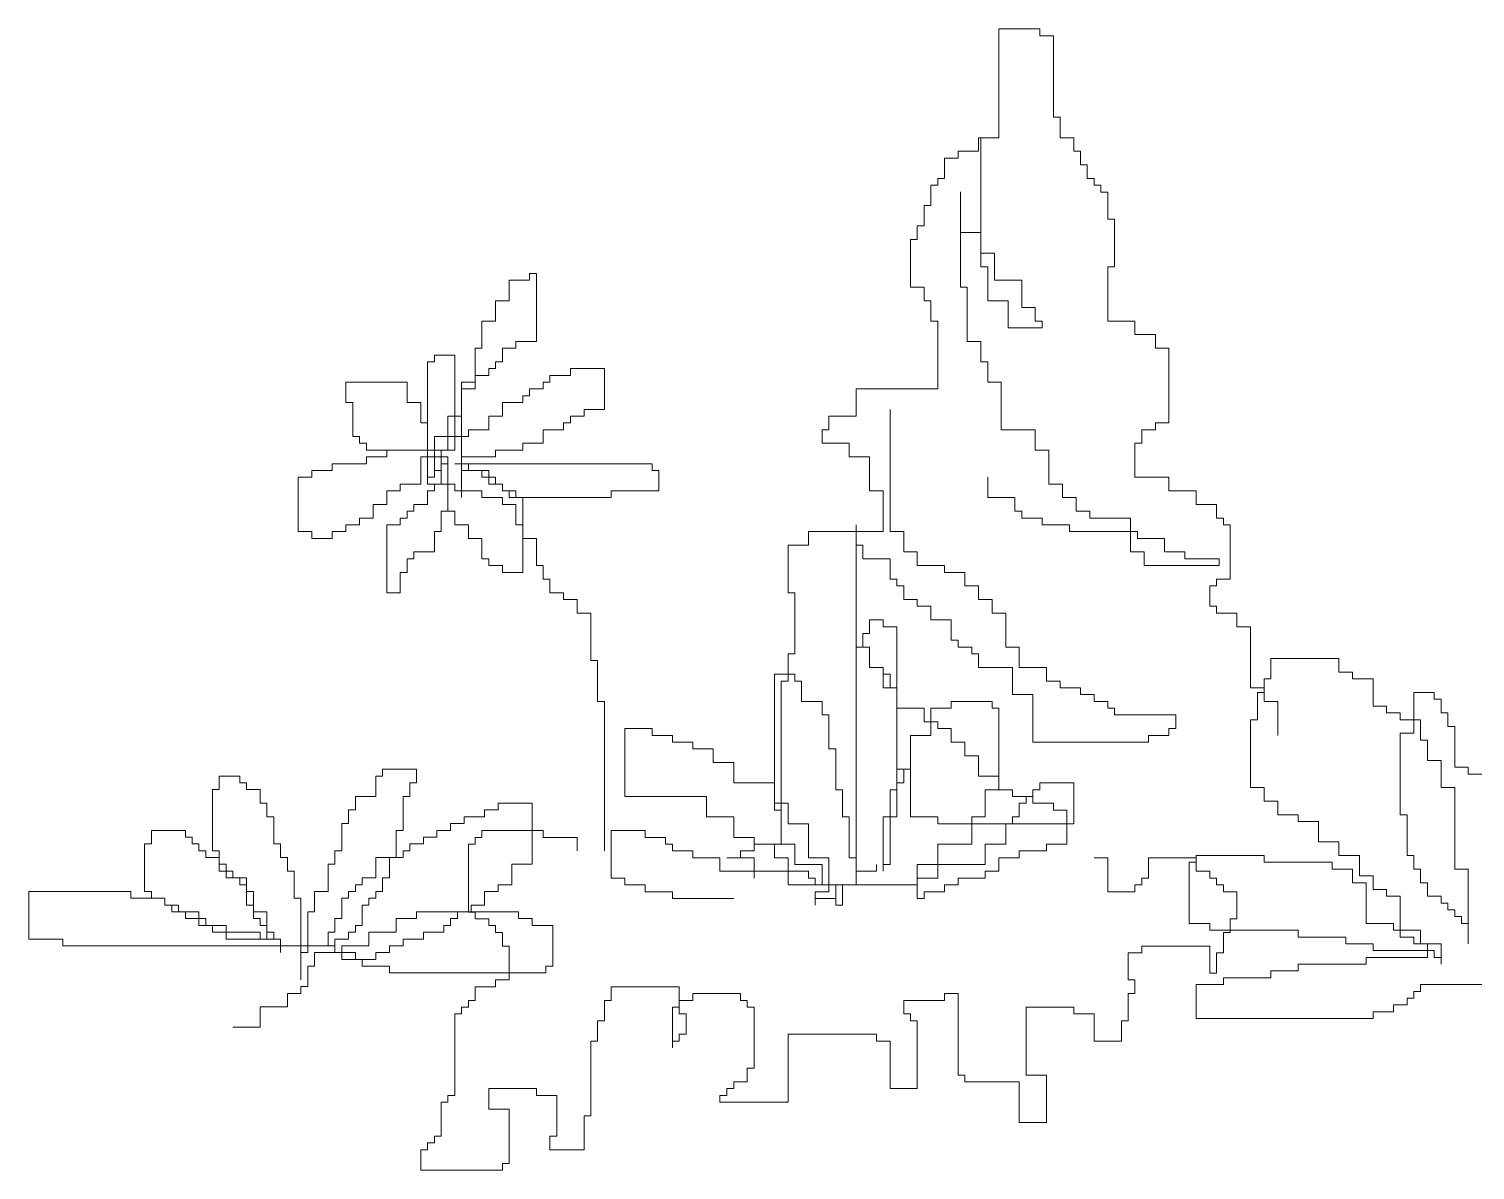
# Model space of a CAD drawing. Header units: millimetres. Extents: x -37049 to 129367, y 25385 to 90033.
# Drawn here: x 21181 to 22565, y 54166 to 55258 of the extents above; entities that cross this region are included whole.
import ezdxf

# ---------------------------------------------------------------- set-up
doc = ezdxf.new("R2010")
doc.units = ezdxf.units.MM
doc.header["$MEASUREMENT"] = 0
doc.layers.add('NCAY', color=3, linetype='Continuous', lineweight=13)

# ---------------------------------------------------------------- blocks, each defined once
blk = doc.blocks.new('A$C696C2BCD')
at = {"layer": 'NCAY'}
for p, q in [((967.2, 1222.1), (928.2, 1222.1)), ((928.2, 1222.1), (928.2, 1118.1)), ((967.2, 1215.6), (967.2, 1222.1)), ((980.3, 1215.6), (967.2, 1215.6)), ((980.3, 1163.6), (980.3, 1215.6)), ((980.3, 1170.1), (980.3, 1137.6)), ((980.3, 1137.6), (986.8, 1137.6)), ((986.8, 1137.6), (986.8, 1118.1)), ((928.2, 1118.1), (908.7, 1118.1)), ((908.7, 1118.1), (908.7, 1105.1)), ((911, 994.6), (911, 1118.2)), ((986.8, 1118.1), (999.8, 1118.1)), ((999.8, 1118.1), (999.8, 1105.1)), ((889.1, 1098.6), (876.1, 1098.6)), ((876.1, 1098.6), (876.1, 1079.1)), ((908.7, 1105.1), (889.1, 1105.1)), ((889.1, 1105.1), (889.1, 1098.6)), ((999.8, 1105.1), (1006.3, 1105.1)), ((1006.3, 1105.1), (1006.3, 1092.1)), ((1006.3, 1092.1), (1012.8, 1092.1)), ((1012.8, 1092.1), (1012.8, 1079.1)), ((869.6, 1072.6), (863.1, 1072.6)), ((863.1, 1072.6), (863.1, 1053.1)), ((876.1, 1079.1), (869.6, 1079.1)), ((869.6, 1079.1), (869.6, 1072.6)), ((891.4, 975.1), (891.4, 1066.2)), ((891.4, 1066.2), (891.4, 1027.2)), ((1012.8, 1079.1), (1019.3, 1079.1)), ((1019.3, 1079.1), (1019.3, 1072.6)), ((1019.3, 1072.6), (1025.8, 1072.6)), ((1025.8, 1072.6), (1025.8, 1066.1)), ((1025.8, 1066.1), (1032.3, 1066.1)), ((1032.3, 1066.1), (1032.3, 1040.1)), ((856.6, 1053.1), (856.6, 1033.6)), ((863.1, 1053.1), (856.6, 1053.1)), ((1032.3, 1040.1), (1038.8, 1040.1)), ((1038.8, 1040.1), (1038.8, 994.6)), ((856.6, 1033.6), (850.1, 1033.6)), ((850.1, 1033.6), (850.1, 1020.6)), ((891.4, 1027.2), (911, 1027.2)), ((911, 1027.2), (911, 1007.6)), ((850.1, 1020.6), (843.6, 1020.6)), ((843.6, 1020.6), (843.6, 975.1)), ((911, 1007.6), (924, 1007.6)), ((924, 1007.6), (924, 981.6)), ((479.1, 981.6), (479.1, 988.1)), ((479.1, 988.1), (485.6, 988.1)), ((485.6, 988.1), (485.6, 923.1)), ((917.5, 994.6), (911, 994.6)), ((917.5, 962.1), (917.5, 994.6)), ((1038.8, 994.6), (1032.3, 994.6)), ((1032.3, 994.6), (1032.3, 942.6)), ((459.6, 962.1), (459.6, 981.6)), ((459.6, 981.6), (479.1, 981.6)), ((843.6, 975.1), (856.6, 975.1)), ((856.6, 975.1), (856.6, 962.1)), ((897.9, 975.1), (891.4, 975.1)), ((897.9, 923.1), (897.9, 975.1)), ((924, 981.6), (950, 981.6)), ((950, 981.6), (950, 955.6)), ((446.6, 942.6), (446.6, 962.1)), ((446.6, 962.1), (459.6, 962.1)), ((856.6, 962.1), (863.1, 962.1)), ((863.1, 962.1), (863.1, 942.6)), ((937, 962.1), (917.5, 962.1)), ((937, 936.1), (937, 962.1)), ((950, 955.6), (963, 955.6)), ((963, 955.6), (963, 942.6)), ((433.5, 916.6), (433.5, 942.6)), ((433.5, 942.6), (446.6, 942.6)), ((863.1, 942.6), (869.6, 942.6)), ((869.6, 942.6), (869.6, 877.6)), ((963, 942.6), (969.5, 942.6)), ((969.5, 942.6), (969.5, 936.1)), ((1032.3, 942.6), (1058.4, 942.6)), ((1058.4, 942.6), (1058.4, 929.6)), ((969.5, 936.1), (937, 936.1)), ((1058.4, 929.6), (1077.9, 929.6)), ((1077.9, 929.6), (1077.9, 916.6)), ((427, 884.1), (427, 916.6)), ((427, 916.6), (433.5, 916.6)), ((466.1, 916.6), (453.1, 916.6)), ((453.1, 916.6), (453.1, 903.6)), ((485.6, 923.1), (466.1, 923.1)), ((466.1, 923.1), (466.1, 916.6)), ((911, 923.1), (897.9, 923.1)), ((911, 903.6), (911, 923.1)), ((1077.9, 916.6), (1090.9, 916.6)), ((1090.9, 916.6), (1090.9, 845.1)), ((381.5, 903.6), (388, 903.6)), ((381.5, 806.1), (381.5, 903.6)), ((388, 903.6), (388, 910.1)), ((388, 910.1), (407.5, 910.1)), ((407.5, 910.1), (407.5, 819.1)), ((453.1, 903.6), (446.6, 903.6)), ((446.6, 903.6), (446.6, 897.1)), ((917.5, 903.6), (911, 903.6)), ((917.5, 884.1), (917.5, 903.6)), ((440, 890.6), (427, 890.6)), ((427, 890.6), (427, 877.6)), ((446.6, 897.1), (440, 897.1)), ((440, 897.1), (440, 890.6)), ((498.6, 884.1), (498.6, 890.6)), ((498.6, 890.6), (518.1, 890.6)), ((518.1, 890.6), (518.1, 897.1)), ((518.1, 897.1), (550.7, 897.1)), ((550.7, 897.1), (550.7, 858.1)), ((303.4, 864.6), (303.4, 884.1)), ((303.4, 884.1), (361.9, 884.1)), ((361.9, 884.1), (361.9, 864.6)), ((414, 884.1), (427, 884.1)), ((414, 773.6), (414, 884.1)), ((427, 877.6), (414, 877.6)), ((414, 877.6), (414, 851.6)), ((479.1, 871.1), (479.1, 877.6)), ((479.1, 877.6), (492.1, 877.6)), ((492.1, 877.6), (492.1, 884.1)), ((492.1, 884.1), (498.6, 884.1)), ((869.6, 877.6), (791.5, 877.6)), ((791.5, 877.6), (791.5, 851.6)), ((930.5, 884.1), (917.5, 884.1)), ((930.5, 838.6), (930.5, 884.1)), ((309.9, 864.6), (303.4, 864.6)), ((309.9, 832.1), (309.9, 864.6)), ((361.9, 864.6), (375, 864.6)), ((375, 864.6), (375, 845.1)), ((453.1, 851.6), (453.1, 864.6)), ((453.1, 864.6), (472.6, 864.6)), ((472.6, 864.6), (472.6, 871.1)), ((472.6, 871.1), (479.1, 871.1)), ((550.7, 858.1), (531.2, 858.1)), ((531.2, 858.1), (531.2, 851.6)), ((824.1, 858.1), (824.1, 741.1)), ((375, 845.1), (381.5, 845.1)), ((381.5, 845.1), (381.5, 806.1)), ((414, 851.6), (401, 851.6)), ((401, 851.6), (401, 832.1)), ((440, 838.6), (440, 851.6)), ((440, 851.6), (453.1, 851.6)), ((518.1, 845.1), (511.6, 845.1)), ((511.6, 845.1), (511.6, 838.6)), ((531.2, 851.6), (518.1, 851.6)), ((518.1, 851.6), (518.1, 845.1)), ((791.5, 851.6), (765.5, 851.6)), ((765.5, 851.6), (765.5, 838.6)), ((1090.9, 845.1), (1077.9, 845.1)), ((1077.9, 845.1), (1077.9, 838.6)), ((316.4, 832.1), (309.9, 832.1)), ((316.4, 825.6), (316.4, 832.1)), ((401, 832.1), (388, 832.1)), ((388, 832.1), (388, 812.6)), ((401, 832.1), (420.5, 832.1)), ((401, 819.1), (401, 832.1)), ((420.5, 832.1), (420.5, 838.6)), ((420.5, 838.6), (440, 838.6)), ((511.6, 838.6), (492.1, 838.6)), ((492.1, 838.6), (492.1, 825.6)), ((765.5, 838.6), (759, 838.6)), ((759, 838.6), (759, 825.6)), ((963, 838.6), (930.5, 838.6)), ((963, 819.1), (963, 838.6)), ((1077.9, 838.6), (1064.9, 838.6)), ((1064.9, 838.6), (1064.9, 825.6)), ((322.9, 825.6), (316.4, 825.6)), ((322.9, 819.1), (322.9, 825.6)), ((394.5, 819.1), (322.9, 819.1)), ((342.4, 812.6), (342.4, 819.1)), ((342.4, 819.1), (394.5, 819.1)), ((394.5, 799.6), (394.5, 819.1)), ((394.5, 819.1), (401, 819.1)), ((407.5, 819.1), (394.5, 819.1)), ((394.5, 819.1), (394.5, 812.6)), ((472.6, 819.1), (446.6, 819.1)), ((446.6, 819.1), (446.6, 812.6)), ((492.1, 825.6), (472.6, 825.6)), ((472.6, 825.6), (472.6, 819.1)), ((759, 825.6), (785, 825.6)), ((785, 825.6), (785, 812.6)), ((976, 819.1), (963, 819.1)), ((976, 786.6), (976, 819.1)), ((1064.9, 825.6), (1058.4, 825.6)), ((1058.4, 825.6), (1058.4, 793.1)), ((290.3, 799.6), (290.3, 806.1)), ((290.3, 806.1), (322.9, 806.1)), ((322.9, 806.1), (322.9, 812.6)), ((322.9, 812.6), (342.4, 812.6)), ((401, 812.6), (375, 812.6)), ((375, 812.6), (375, 786.6)), ((388, 812.6), (381.5, 812.6)), ((381.5, 812.6), (381.5, 786.6)), ((394.5, 812.6), (388, 812.6)), ((388, 812.6), (388, 793.1)), ((394.5, 786.6), (394.5, 806.1)), ((394.5, 806.1), (401, 806.1)), ((401, 806.1), (401, 812.6)), ((401, 760.6), (401, 806.1)), ((401, 806.1), (401, 760.6)), ((414, 806.1), (407.5, 806.1)), ((407.5, 806.1), (596.3, 806.1)), ((414, 806.1), (407.5, 806.1)), ((407.5, 806.1), (420.5, 806.1)), ((446.6, 812.6), (414, 812.6)), ((414, 812.6), (414, 806.1)), ((414, 799.6), (414, 806.1)), ((420.5, 806.1), (420.5, 799.6)), ((596.3, 806.1), (596.3, 799.6)), ((785, 812.6), (804.5, 812.6)), ((804.5, 812.6), (804.5, 780.1)), ((257.8, 741.1), (257.8, 793.1)), ((257.8, 793.1), (270.8, 793.1)), ((270.8, 799.6), (290.3, 799.6)), ((270.8, 793.1), (270.8, 799.6)), ((381.5, 786.6), (381.5, 793.1)), ((381.5, 793.1), (388, 793.1)), ((388, 793.1), (381.5, 793.1)), ((381.5, 793.1), (381.5, 786.6)), ((388, 793.1), (388, 799.6)), ((388, 799.6), (394.5, 799.6)), ((433.5, 799.6), (414, 799.6)), ((420.5, 799.6), (440, 799.6)), ((433.5, 793.1), (433.5, 799.6)), ((446.6, 793.1), (433.5, 793.1)), ((440, 799.6), (440, 786.6)), ((446.6, 786.6), (446.6, 793.1)), ((596.3, 799.6), (602.8, 799.6)), ((602.8, 799.6), (602.8, 780.1)), ((917.5, 793.1), (917.5, 773.6)), ((1058.4, 793.1), (1090.9, 793.1)), ((1090.9, 793.1), (1090.9, 780.1)), ((355.4, 780.1), (342.4, 780.1)), ((342.4, 780.1), (342.4, 767.1)), ((375, 786.6), (355.4, 786.6)), ((355.4, 786.6), (355.4, 780.1)), ((381.5, 786.6), (407.5, 786.6)), ((381.5, 767.1), (381.5, 780.1)), ((381.5, 780.1), (388, 780.1)), ((388, 780.1), (388, 786.6)), ((388, 786.6), (394.5, 786.6)), ((407.5, 786.6), (407.5, 780.1)), ((407.5, 780.1), (433.5, 780.1)), ((433.5, 780.1), (433.5, 773.6)), ((440, 786.6), (453.1, 786.6)), ((453.1, 786.6), (446.6, 786.6)), ((453.1, 780.1), (453.1, 786.6)), ((453.1, 786.6), (453.1, 780.1)), ((459.6, 780.1), (453.1, 780.1)), ((453.1, 780.1), (466.1, 780.1)), ((459.6, 773.6), (459.6, 780.1)), ((466.1, 780.1), (466.1, 773.6)), ((602.8, 780.1), (557.2, 780.1)), ((557.2, 780.1), (557.2, 773.6)), ((804.5, 780.1), (817.5, 780.1)), ((817.5, 780.1), (817.5, 741.1)), ((989.1, 786.6), (976, 786.6)), ((989.1, 773.6), (989.1, 786.6)), ((1090.9, 780.1), (1116.9, 780.1)), ((1116.9, 780.1), (1116.9, 767.1)), ((342.4, 767.1), (329.4, 767.1)), ((329.4, 767.1), (329.4, 754.1)), ((368.5, 760.6), (368.5, 767.1)), ((368.5, 767.1), (381.5, 767.1)), ((433.5, 773.6), (453.1, 773.6)), ((453.1, 773.6), (453.1, 767.1)), ((453.1, 767.1), (466.1, 767.1)), ((557.2, 773.6), (459.6, 773.6)), ((466.1, 773.6), (472.6, 773.6)), ((466.1, 767.1), (466.1, 747.6)), ((472.6, 773.6), (472.6, 702.1)), ((917.5, 773.6), (943.5, 773.6)), ((943.5, 773.6), (943.5, 760.6)), ((1002.1, 773.6), (989.1, 773.6)), ((1002.1, 760.6), (1002.1, 773.6)), ((1116.9, 767.1), (1136.5, 767.1)), ((1136.5, 767.1), (1136.5, 754.1)), ((303.4, 747.6), (303.4, 741.1)), ((316.4, 747.6), (303.4, 747.6)), ((329.4, 754.1), (316.4, 754.1)), ((316.4, 754.1), (316.4, 747.6)), ((342.4, 682.6), (342.4, 747.6)), ((342.4, 747.6), (355.4, 747.6)), ((355.4, 747.6), (355.4, 754.1)), ((355.4, 754.1), (361.9, 754.1)), ((361.9, 754.1), (361.9, 760.6)), ((361.9, 760.6), (368.5, 760.6)), ((401, 760.6), (394.5, 760.6)), ((394.5, 760.6), (394.5, 741.1)), ((407.5, 760.6), (401, 760.6)), ((407.5, 747.6), (407.5, 760.6)), ((420.5, 747.6), (407.5, 747.6)), ((420.5, 734.6), (420.5, 747.6)), ((466.1, 747.6), (472.6, 747.6)), ((472.6, 747.6), (472.6, 734.6)), ((791.5, 728.1), (791.5, 747.6)), ((791.5, 747.6), (791.5, 630.6)), ((943.5, 760.6), (950, 760.6)), ((950, 760.6), (950, 754.1)), ((950, 754.1), (969.5, 754.1)), ((969.5, 754.1), (969.5, 747.6)), ((969.5, 747.6), (995.6, 747.6)), ((995.6, 747.6), (995.6, 741.1)), ((1015.1, 760.6), (1002.1, 760.6)), ((1015.1, 754.1), (1015.1, 760.6)), ((1054.1, 754.1), (1015.1, 754.1)), ((1054.1, 721.6), (1054.1, 754.1)), ((1136.5, 754.1), (1143, 754.1)), ((1143, 754.1), (1143, 747.6)), ((1143, 747.6), (1149.5, 747.6)), ((1149.5, 747.6), (1149.5, 695.6)), ((270.8, 741.1), (257.8, 741.1)), ((270.8, 734.6), (270.8, 741.1)), ((290.3, 734.6), (270.8, 734.6)), ((303.4, 741.1), (290.3, 741.1)), ((290.3, 741.1), (290.3, 734.6)), ((394.5, 741.1), (388, 741.1)), ((388, 741.1), (388, 721.6)), ((433.5, 734.6), (420.5, 734.6)), ((433.5, 715.1), (433.5, 734.6)), ((472.6, 734.6), (485.6, 734.6)), ((485.6, 734.6), (485.6, 708.6)), ((817.5, 741.1), (746, 741.1)), ((746, 741.1), (746, 728.1)), ((824.1, 741.1), (837.1, 741.1)), ((837.1, 741.1), (837.1, 721.6)), ((995.6, 741.1), (1060.7, 741.1)), ((1060.7, 741.1), (1060.7, 734.6)), ((1060.7, 734.6), (1086.7, 734.6)), ((1086.7, 734.6), (1086.7, 721.6)), ((388, 721.6), (368.5, 721.6)), ((368.5, 721.6), (368.5, 715.1)), ((746, 728.1), (726.4, 728.1)), ((726.4, 728.1), (726.4, 682.6)), ((798, 728.1), (791.5, 728.1)), ((798, 715.1), (798, 728.1)), ((837.1, 721.6), (850.1, 721.6)), ((850.1, 721.6), (850.1, 708.6)), ((1067.2, 721.6), (1054.1, 721.6)), ((1067.2, 708.6), (1067.2, 721.6)), ((1086.7, 721.6), (1106.2, 721.6)), ((1106.2, 721.6), (1106.2, 715.1)), ((368.5, 715.1), (361.9, 715.1)), ((361.9, 715.1), (361.9, 702.1)), ((440, 715.1), (433.5, 715.1)), ((440, 708.6), (440, 715.1)), ((453.1, 708.6), (440, 708.6)), ((453.1, 702.1), (453.1, 708.6)), ((485.6, 708.6), (492.1, 708.6)), ((492.1, 708.6), (492.1, 695.6)), ((824.1, 715.1), (798, 715.1)), ((824.1, 695.6), (824.1, 715.1)), ((850.1, 708.6), (876.1, 708.6)), ((876.1, 708.6), (876.1, 702.1)), ((1138.8, 708.6), (1067.2, 708.6)), ((1106.2, 715.1), (1138.8, 715.1)), ((1138.8, 715.1), (1138.8, 708.6)), ((361.9, 702.1), (355.4, 702.1)), ((355.4, 702.1), (355.4, 682.6)), ((472.6, 702.1), (453.1, 702.1)), ((492.1, 695.6), (498.6, 695.6)), ((498.6, 695.6), (498.6, 682.6)), ((830.6, 695.6), (824.1, 695.6)), ((830.6, 689.1), (830.6, 695.6)), ((876.1, 702.1), (895.7, 702.1)), ((895.7, 702.1), (895.7, 689.1)), ((1149.5, 695.6), (1136.5, 695.6)), ((1136.5, 695.6), (1136.5, 689.1)), ((355.4, 682.6), (342.4, 682.6)), ((498.6, 682.6), (511.6, 682.6)), ((511.6, 682.6), (511.6, 676.1)), ((726.4, 682.6), (732.9, 682.6)), ((732.9, 682.6), (732.9, 624.1)), ((837.1, 689.1), (830.6, 689.1)), ((837.1, 676.1), (837.1, 689.1)), ((895.7, 689.1), (908.7, 689.1)), ((908.7, 689.1), (908.7, 676.1)), ((1136.5, 689.1), (1130, 689.1)), ((1130, 689.1), (1130, 669.6)), ((511.6, 676.1), (524.7, 676.1)), ((524.7, 676.1), (524.7, 663.1)), ((850.1, 676.1), (837.1, 676.1)), ((850.1, 669.6), (850.1, 676.1)), ((863.1, 669.6), (850.1, 669.6)), ((863.1, 656.6), (863.1, 669.6)), ((908.7, 676.1), (921.7, 676.1)), ((921.7, 676.1), (921.7, 663.1)), ((1130, 669.6), (1136.5, 669.6)), ((1136.5, 669.6), (1136.5, 663.1)), ((524.7, 663.1), (537.7, 663.1)), ((537.7, 663.1), (537.7, 617.6)), ((817.5, 656.6), (804.5, 656.6)), ((804.5, 656.6), (804.5, 643.6)), ((817.5, 650.1), (817.5, 656.6)), ((882.6, 656.6), (863.1, 656.6)), ((882.6, 637.1), (882.6, 656.6)), ((921.7, 663.1), (934.7, 663.1)), ((934.7, 663.1), (934.7, 630.6)), ((1136.5, 663.1), (1156, 663.1)), ((1156, 663.1), (1156, 650.1)), ((804.5, 643.6), (798, 643.6)), ((798, 643.6), (798, 630.6)), ((830.6, 650.1), (817.5, 650.1)), ((830.6, 494.1), (830.6, 650.1)), ((889.1, 637.1), (882.6, 637.1)), ((889.1, 630.6), (889.1, 637.1)), ((1156, 650.1), (1169, 650.1)), ((1169, 650.1), (1169, 591.6)), ((732.9, 624.1), (726.4, 624.1)), ((726.4, 624.1), (726.4, 598.1)), ((791.5, 630.6), (791.5, 409.5)), ((791.5, 630.6), (804.5, 630.6)), ((798, 630.6), (791.5, 630.6)), ((804.5, 630.6), (804.5, 611.1)), ((902.2, 630.6), (889.1, 630.6)), ((902.2, 624.1), (902.2, 630.6)), ((908.7, 624.1), (902.2, 624.1)), ((908.7, 611.1), (908.7, 624.1)), ((934.7, 630.6), (947.7, 630.6)), ((947.7, 630.6), (947.7, 611.1)), ((537.7, 617.6), (544.2, 617.6)), ((544.2, 617.6), (544.2, 578.6)), ((804.5, 611.1), (817.5, 611.1)), ((817.5, 611.1), (804.5, 611.1)), ((817.5, 611.1), (817.5, 591.6)), ((817.5, 604.6), (817.5, 611.1)), ((941.2, 611.1), (908.7, 611.1)), ((941.2, 585.1), (941.2, 611.1)), ((947.7, 611.1), (973.8, 611.1)), ((973.8, 611.1), (973.8, 598.1)), ((1253.6, 619.6), (1188.5, 619.6)), ((1188.5, 619.6), (1188.5, 600.1)), ((1253.6, 606.6), (1253.6, 619.6)), ((713.4, 604.6), (713.4, 481.1)), ((732.9, 604.6), (713.4, 604.6)), ((719.9, 598.1), (719.9, 442)), ((726.4, 598.1), (719.9, 598.1)), ((732.9, 598.1), (732.9, 604.6)), ((739.4, 598.1), (732.9, 598.1)), ((739.4, 578.6), (739.4, 598.1)), ((824.1, 604.6), (817.5, 604.6)), ((824.1, 591.6), (824.1, 604.6)), ((973.8, 598.1), (986.8, 598.1)), ((986.8, 598.1), (986.8, 591.6)), ((1182, 600.1), (1182, 587.1)), ((1188.5, 600.1), (1182, 600.1)), ((1266.6, 606.6), (1253.6, 606.6)), ((1266.6, 600.1), (1266.6, 606.6)), ((1286.2, 600.1), (1266.6, 600.1)), ((1286.2, 574.1), (1286.2, 600.1)), ((817.5, 591.6), (830.6, 591.6)), ((830.6, 591.6), (824.1, 591.6)), ((830.6, 591.6), (830.6, 572.1)), ((830.6, 513.6), (830.6, 591.6)), ((960.7, 585.1), (941.2, 585.1)), ((960.7, 539.6), (960.7, 585.1)), ((986.8, 591.6), (1006.3, 591.6)), ((1006.3, 591.6), (1006.3, 585.1)), ((1006.3, 585.1), (1019.3, 585.1)), ((1019.3, 585.1), (1019.3, 578.6)), ((1169, 591.6), (1182, 591.6)), ((1175.5, 587.1), (1175.5, 561.1)), ((1182, 587.1), (1175.5, 587.1)), ((1182, 591.6), (1182, 578.6)), ((1325.2, 587.1), (1325.2, 548.1)), ((1344.8, 587.1), (1325.2, 587.1)), ((1344.8, 580.6), (1344.8, 587.1)), ((544.2, 578.6), (550.7, 578.6)), ((550.7, 578.6), (550.7, 435.5)), ((759, 578.6), (739.4, 578.6)), ((759, 565.6), (759, 578.6)), ((830.6, 572.1), (856.6, 572.1)), ((856.6, 572.1), (856.6, 559.1)), ((882.6, 572.1), (863.1, 572.1)), ((863.1, 572.1), (863.1, 546.1)), ((882.6, 578.6), (882.6, 572.1)), ((921.7, 578.6), (882.6, 578.6)), ((921.7, 572.1), (921.7, 578.6)), ((928.2, 572.1), (921.7, 572.1)), ((928.2, 494.1), (928.2, 572.1)), ((1019.3, 578.6), (1032.3, 578.6)), ((1032.3, 578.6), (1032.3, 572.1)), ((1032.3, 572.1), (1038.8, 572.1)), ((1038.8, 572.1), (1038.8, 565.6)), ((1182, 578.6), (1195.1, 578.6)), ((1195.1, 578.6), (1195.1, 546.1)), ((1299.2, 574.1), (1286.2, 574.1)), ((1299.2, 567.6), (1299.2, 574.1)), ((1312.2, 567.6), (1299.2, 567.6)), ((1312.2, 561.1), (1312.2, 567.6)), ((1351.3, 580.6), (1344.8, 580.6)), ((1351.3, 567.6), (1351.3, 580.6)), ((1357.8, 567.6), (1351.3, 567.6)), ((1357.8, 554.6), (1357.8, 567.6)), ((765.5, 565.6), (759, 565.6)), ((765.5, 533.1), (765.5, 565.6)), ((856.6, 559.1), (869.6, 559.1)), ((869.6, 559.1), (869.6, 552.6)), ((1038.8, 565.6), (1097.4, 565.6)), ((1097.4, 565.6), (1097.4, 552.6)), ((1175.5, 561.1), (1169, 561.1)), ((1169, 561.1), (1169, 496.1)), ((1331.7, 561.1), (1312.2, 561.1)), ((1331.7, 541.6), (1331.7, 561.1)), ((1364.3, 554.6), (1357.8, 554.6)), ((1364.3, 515.6), (1364.3, 554.6)), ((596.3, 552.6), (570.2, 552.6)), ((570.2, 552.6), (570.2, 487.6)), ((596.3, 546.1), (596.3, 552.6)), ((615.8, 546.1), (596.3, 546.1)), ((615.8, 539.6), (615.8, 546.1)), ((863.1, 546.1), (843.6, 546.1)), ((843.6, 546.1), (843.6, 513.6)), ((869.6, 552.6), (882.6, 552.6)), ((882.6, 552.6), (882.6, 539.6)), ((1090.9, 546.1), (1071.4, 546.1)), ((1071.4, 546.1), (1071.4, 539.6)), ((1097.4, 552.6), (1090.9, 552.6)), ((1090.9, 552.6), (1090.9, 546.1)), ((1325.2, 548.1), (1312.2, 548.1)), ((1312.2, 548.1), (1312.2, 470.1)), ((1338.2, 541.6), (1331.7, 541.6)), ((1338.2, 522.1), (1338.2, 541.6)), ((635.3, 539.6), (615.8, 539.6)), ((635.3, 533.1), (635.3, 539.6)), ((654.8, 533.1), (635.3, 533.1)), ((654.8, 520.1), (654.8, 533.1)), ((772, 533.1), (765.5, 533.1)), ((772, 494.1), (772, 533.1)), ((882.6, 539.6), (895.7, 539.6)), ((895.7, 539.6), (895.7, 526.6)), ((895.7, 526.6), (908.7, 526.6)), ((908.7, 526.6), (908.7, 507.1)), ((1071.4, 539.6), (960.7, 539.6)), ((371, 513.7), (338.5, 513.7)), ((338.5, 513.7), (338.5, 507.2)), ((371, 500.7), (371, 513.7)), ((674.4, 520.1), (654.8, 520.1)), ((674.4, 500.6), (674.4, 520.1)), ((843.6, 513.6), (830.6, 513.6)), ((843.6, 513.6), (837.1, 513.6)), ((837.1, 513.6), (837.1, 500.6)), ((843.6, 468), (843.6, 513.6)), ((1351.3, 522.1), (1338.2, 522.1)), ((1351.3, 496.1), (1351.3, 522.1)), ((1377.3, 515.6), (1364.3, 515.6)), ((1377.3, 509.1), (1377.3, 515.6)), ((201.8, 507.2), (182.2, 507.2)), ((182.2, 507.2), (182.2, 494.2)), ((201.8, 500.7), (201.8, 507.2)), ((208.3, 500.7), (201.8, 500.7)), ((208.3, 494.2), (208.3, 500.7)), ((338.5, 507.2), (331.9, 507.2)), ((331.9, 507.2), (331.9, 487.7)), ((364.5, 487.7), (364.5, 500.7)), ((364.5, 500.7), (371, 500.7)), ((713.4, 500.6), (674.4, 500.6)), ((713.4, 474.6), (713.4, 500.6)), ((837.1, 500.6), (830.6, 500.6)), ((830.6, 500.6), (830.6, 468)), ((908.7, 507.1), (928.2, 507.1)), ((928.2, 507.1), (928.2, 494.1)), ((967.2, 494.1), (967.2, 500.6)), ((967.2, 500.6), (999.8, 500.6)), ((999.8, 500.6), (999.8, 461.5)), ((1390.3, 509.1), (1377.3, 509.1)), ((182.2, 494.2), (175.7, 494.2)), ((175.7, 494.2), (175.7, 435.7)), ((221.3, 494.2), (208.3, 494.2)), ((221.3, 481.2), (221.3, 494.2)), ((331.9, 487.7), (312.4, 487.7)), ((312.4, 487.7), (312.4, 474.7)), ((358, 455.2), (358, 487.7)), ((358, 487.7), (364.5, 487.7)), ((570.2, 487.6), (648.3, 487.6)), ((648.3, 487.6), (648.3, 468)), ((778.5, 494.1), (772, 494.1)), ((778.5, 468), (778.5, 494.1)), ((824.1, 468), (824.1, 494.1)), ((824.1, 494.1), (830.6, 494.1)), ((915.2, 468), (915.2, 494.1)), ((915.2, 494.1), (928.2, 494.1)), ((928.2, 494.1), (941.2, 494.1)), ((941.2, 494.1), (941.2, 487.6)), ((941.2, 487.6), (960.7, 487.6)), ((954.2, 481.1), (954.2, 487.6)), ((954.2, 487.6), (960.7, 487.6)), ((960.7, 487.6), (960.7, 494.1)), ((960.7, 494.1), (967.2, 494.1)), ((960.7, 487.6), (960.7, 481.1)), ((1169, 496.1), (1182, 496.1)), ((1182, 496.1), (1182, 483.1)), ((1364.3, 496.1), (1351.3, 496.1)), ((1364.3, 418.1), (1364.3, 496.1)), ((227.8, 481.2), (221.3, 481.2)), ((227.8, 468.2), (227.8, 481.2)), ((305.9, 474.7), (305.9, 461.7)), ((312.4, 474.7), (305.9, 474.7)), ((436.1, 468.2), (436.1, 474.7)), ((436.1, 474.7), (449.1, 474.7)), ((449.1, 474.7), (449.1, 481.2)), ((449.1, 481.2), (481.6, 481.2)), ((481.6, 481.2), (481.6, 422.7)), ((713.4, 481.1), (726.4, 481.1)), ((719.9, 474.6), (713.4, 474.6)), ((719.9, 442), (719.9, 474.6)), ((726.4, 481.1), (726.4, 461.5)), ((947.7, 468), (947.7, 481.1)), ((947.7, 481.1), (954.2, 481.1)), ((960.7, 481.1), (980.3, 481.1)), ((980.3, 481.1), (980.3, 474.6)), ((980.3, 474.6), (993.3, 474.6)), ((993.3, 474.6), (993.3, 461.5)), ((1182, 483.1), (1195.1, 483.1)), ((1195.1, 483.1), (1195.1, 470.1)), ((234.3, 468.2), (227.8, 468.2)), ((234.3, 442.2), (234.3, 468.2)), ((305.9, 461.7), (299.4, 461.7)), ((299.4, 461.7), (299.4, 435.7)), ((403.5, 455.2), (403.5, 461.7)), ((403.5, 461.7), (416.6, 461.7)), ((416.6, 461.7), (416.6, 468.2)), ((416.6, 468.2), (436.1, 468.2)), ((648.3, 468), (674.4, 468)), ((674.4, 468), (674.4, 448.5)), ((726.4, 461.5), (746, 461.5)), ((746, 461.5), (746, 429)), ((785, 468), (778.5, 468)), ((785, 429), (785, 468)), ((817.5, 416), (817.5, 468)), ((817.5, 468), (824.1, 468)), ((830.6, 468), (824.1, 468)), ((824.1, 468), (824.1, 422.5)), ((869.6, 468), (843.6, 468)), ((869.6, 461.5), (869.6, 468)), ((993.3, 461.5), (869.6, 461.5)), ((902.2, 442), (902.2, 468)), ((902.2, 468), (915.2, 468)), ((934.7, 442), (934.7, 461.5)), ((934.7, 461.5), (941.2, 461.5)), ((941.2, 461.5), (941.2, 468)), ((941.2, 468), (947.7, 468)), ((999.8, 461.5), (993.3, 461.5)), ((993.3, 461.5), (993.3, 442)), ((1195.1, 470.1), (1214.6, 470.1)), ((1214.6, 470.1), (1214.6, 463.6)), ((1214.6, 463.6), (1234.1, 463.6)), ((1234.1, 463.6), (1234.1, 444.1)), ((1312.2, 470.1), (1318.7, 470.1)), ((1318.7, 470.1), (1318.7, 431.1)), ((149.7, 455.2), (117.2, 455.2)), ((117.2, 455.2), (117.2, 442.2)), ((149.7, 448.7), (149.7, 455.2)), ((156.2, 448.7), (149.7, 448.7)), ((156.2, 442.2), (156.2, 448.7)), ((351.5, 429.2), (351.5, 455.2)), ((351.5, 455.2), (358, 455.2)), ((377.5, 442.2), (377.5, 448.7)), ((377.5, 448.7), (390.5, 448.7)), ((390.5, 448.7), (390.5, 455.2)), ((390.5, 455.2), (403.5, 455.2)), ((433.5, 448.5), (427, 448.5)), ((427, 448.5), (427, 442)), ((492.1, 455), (433.5, 455)), ((433.5, 455), (433.5, 448.5)), ((492.1, 448.5), (492.1, 455)), ((524.7, 448.5), (492.1, 448.5)), ((524.7, 435.5), (524.7, 448.5)), ((589.7, 455), (557.2, 455)), ((557.2, 455), (557.2, 409.5)), ((589.7, 448.5), (589.7, 455)), ((609.3, 448.5), (589.7, 448.5)), ((609.3, 442), (609.3, 448.5)), ((674.4, 448.5), (693.9, 448.5)), ((693.9, 448.5), (693.9, 442)), ((1234.1, 444.1), (1253.6, 444.1)), ((1253.6, 444.1), (1253.6, 431.1)), ((117.2, 442.2), (110.6, 442.2)), ((110.6, 442.2), (110.6, 396.7)), ((162.7, 442.2), (156.2, 442.2)), ((162.7, 435.7), (162.7, 442.2)), ((169.2, 435.7), (162.7, 435.7)), ((169.2, 429.2), (169.2, 435.7)), ((182.2, 429.2), (169.2, 429.2)), ((175.7, 435.7), (182.2, 435.7)), ((182.2, 435.7), (182.2, 416.2)), ((182.2, 422.7), (182.2, 429.2)), ((240.8, 442.2), (234.3, 442.2)), ((240.8, 429.2), (240.8, 442.2)), ((247.3, 429.2), (240.8, 429.2)), ((247.3, 416.2), (247.3, 429.2)), ((299.4, 435.7), (292.9, 435.7)), ((292.9, 435.7), (292.9, 422.7)), ((331.9, 409.7), (331.9, 429.2)), ((331.9, 429.2), (358, 429.2)), ((345, 409.7), (345, 429.2)), ((345, 429.2), (351.5, 429.2)), ((358, 429.2), (358, 435.7)), ((358, 435.7), (364.5, 435.7)), ((364.5, 435.7), (364.5, 442.2)), ((364.5, 442.2), (377.5, 442.2)), ((427, 442), (420.5, 442)), ((420.5, 442), (420.5, 377)), ((615.8, 442), (609.3, 442)), ((615.8, 435.5), (615.8, 442)), ((635.3, 435.5), (615.8, 435.5)), ((635.3, 429), (635.3, 435.5)), ((661.3, 429), (635.3, 429)), ((661.3, 416), (661.3, 429)), ((680.9, 429), (667.8, 429)), ((667.8, 429), (693.9, 429)), ((693.9, 435.5), (680.9, 435.5)), ((680.9, 435.5), (680.9, 429)), ((719.9, 442), (693.9, 442)), ((693.9, 442), (693.9, 435.5)), ((693.9, 442), (713.4, 442)), ((693.9, 429), (693.9, 409.5)), ((713.4, 442), (713.4, 429)), ((713.4, 429), (726.4, 429)), ((732.9, 442), (719.9, 442)), ((726.4, 429), (726.4, 416)), ((732.9, 422.5), (732.9, 442)), ((746, 429), (765.5, 429)), ((765.5, 429), (765.5, 403)), ((791.5, 429), (785, 429)), ((791.5, 409.5), (791.5, 429)), ((869.6, 409.5), (869.6, 442)), ((869.6, 442), (902.2, 442)), ((915.2, 422.5), (915.2, 442)), ((915.2, 442), (934.7, 442)), ((947.7, 429), (928.2, 429)), ((928.2, 429), (928.2, 416)), ((973.8, 435.5), (947.7, 435.5)), ((947.7, 435.5), (947.7, 429)), ((993.3, 442), (973.8, 442)), ((973.8, 442), (973.8, 435.5)), ((1032.3, 429), (1019.3, 429)), ((1032.3, 396.5), (1032.3, 429)), ((1116.9, 429), (1071.4, 429)), ((1071.4, 429), (1071.4, 409.5)), ((1182, 431.1), (1116.9, 431.1)), ((1116.9, 431.1), (1116.9, 424.6)), ((1116.9, 416), (1116.9, 429)), ((1182, 424.6), (1182, 431.1)), ((1253.6, 431.1), (1273.2, 431.1)), ((1273.2, 431.1), (1273.2, 411.6)), ((1318.7, 431.1), (1325.2, 431.1)), ((1325.2, 431.1), (1325.2, 418.1)), ((188.8, 422.7), (182.2, 422.7)), ((182.2, 416.2), (195.3, 416.2)), ((188.8, 409.7), (188.8, 422.7)), ((195.3, 416.2), (195.3, 409.7)), ((253.8, 416.2), (247.3, 416.2)), ((253.8, 390.2), (253.8, 416.2)), ((292.9, 422.7), (286.4, 422.7)), ((286.4, 422.7), (286.4, 396.7)), ((481.6, 422.7), (462.1, 422.7)), ((462.1, 422.7), (462.1, 403.2)), ((726.4, 416), (661.3, 416)), ((726.4, 416), (746, 416)), ((726.4, 403), (726.4, 416)), ((759, 422.5), (732.9, 422.5)), ((746, 416), (746, 409.5)), ((759, 403), (759, 422.5)), ((811, 416), (791.5, 416)), ((791.5, 416), (791.5, 403)), ((811, 422.5), (811, 416)), ((824.1, 422.5), (817.5, 422.5)), ((817.5, 422.5), (817.5, 416)), ((850.1, 403), (850.1, 422.5)), ((850.1, 422.5), (915.2, 422.5)), ((928.2, 416), (915.2, 416)), ((915.2, 416), (915.2, 409.5)), ((1116.9, 424.6), (1110.4, 424.6)), ((1110.4, 424.6), (1110.4, 366.1)), ((1130, 416), (1116.9, 416)), ((1130, 409.5), (1130, 416)), ((1247.1, 424.6), (1182, 424.6)), ((1247.1, 418.1), (1247.1, 424.6)), ((1266.6, 418.1), (1247.1, 418.1)), ((1266.6, 405.1), (1266.6, 418.1)), ((1325.2, 418.1), (1331.7, 418.1)), ((1331.7, 418.1), (1331.7, 405.1)), ((1377.3, 418.1), (1364.3, 418.1)), ((1377.3, 346.6), (1377.3, 418.1)), ((208.3, 409.7), (188.8, 409.7)), ((195.3, 409.7), (201.8, 409.7)), ((201.8, 409.7), (201.8, 403.2)), ((201.8, 403.2), (208.3, 403.2)), ((208.3, 396.7), (208.3, 409.7)), ((208.3, 403.2), (208.3, 383.7)), ((312.4, 396.7), (312.4, 403.2)), ((312.4, 403.2), (318.9, 403.2)), ((318.9, 403.2), (318.9, 409.7)), ((318.9, 409.7), (331.9, 409.7)), ((338.5, 396.7), (338.5, 409.7)), ((338.5, 409.7), (345, 409.7)), ((462.1, 403.2), (449.1, 403.2)), ((449.1, 403.2), (449.1, 396.7)), ((557.2, 409.5), (570.2, 409.5)), ((570.2, 409.5), (570.2, 403)), ((570.2, 403), (589.7, 403)), ((589.7, 403), (589.7, 396.5)), ((759, 403), (726.4, 403)), ((746, 409.5), (752.5, 409.5)), ((752.5, 409.5), (752.5, 403)), ((752.5, 403), (759, 403)), ((778.5, 403), (759, 403)), ((791.5, 403), (765.5, 403)), ((765.5, 403), (765.5, 396.5)), ((765.5, 403), (772, 403)), ((772, 403), (850.1, 403)), ((772, 390), (772, 403)), ((772, 403), (772, 383.5)), ((778.5, 383.5), (778.5, 403)), ((850.1, 390), (850.1, 409.5)), ((850.1, 409.5), (869.6, 409.5)), ((889.1, 403), (876.1, 403)), ((876.1, 403), (876.1, 396.5)), ((915.2, 409.5), (889.1, 409.5)), ((889.1, 409.5), (889.1, 403)), ((1064.9, 403), (1058.4, 403)), ((1058.4, 403), (1058.4, 396.5)), ((1071.4, 409.5), (1064.9, 409.5)), ((1064.9, 409.5), (1064.9, 403)), ((1136.5, 409.5), (1130, 409.5)), ((1136.5, 403), (1136.5, 409.5)), ((1143, 403), (1136.5, 403)), ((1143, 396.5), (1143, 403)), ((1279.7, 405.1), (1266.6, 405.1)), ((1273.2, 411.6), (1286.2, 411.6)), ((1279.7, 366.1), (1279.7, 405.1)), ((1286.2, 411.6), (1286.2, 398.6)), ((1331.7, 405.1), (1338.2, 405.1)), ((1338.2, 405.1), (1338.2, 392.1)), ((97.6, 396.7), (0, 396.7)), ((0, 396.7), (0, 351.2)), ((97.6, 390.2), (97.6, 396.7)), ((130.2, 390.2), (97.6, 390.2)), ((110.6, 396.7), (117.2, 396.7)), ((117.2, 396.7), (117.2, 390.2)), ((117.2, 390.2), (130.2, 390.2)), ((130.2, 390.2), (130.2, 383.7)), ((130.2, 383.7), (130.2, 390.2)), ((214.8, 396.7), (208.3, 396.7)), ((214.8, 377.2), (214.8, 396.7)), ((260.3, 390.2), (253.8, 390.2)), ((260.3, 312.2), (260.3, 390.2)), ((286.4, 396.7), (273.4, 396.7)), ((273.4, 396.7), (273.4, 377.2)), ((299.4, 370.7), (299.4, 390.2)), ((299.4, 390.2), (305.9, 390.2)), ((305.9, 390.2), (305.9, 396.7)), ((305.9, 396.7), (312.4, 396.7)), ((325.4, 383.7), (325.4, 390.2)), ((325.4, 390.2), (331.9, 390.2)), ((331.9, 390.2), (331.9, 396.7)), ((331.9, 396.7), (338.5, 396.7)), ((449.1, 396.7), (436.1, 396.7)), ((436.1, 396.7), (436.1, 383.7)), ((589.7, 396.5), (615.8, 396.5)), ((615.8, 396.5), (615.8, 390)), ((615.8, 390), (674.4, 390)), ((765.5, 396.5), (752.5, 396.5)), ((752.5, 396.5), (752.5, 383.5)), ((752.5, 383.5), (752.5, 390)), ((752.5, 390), (772, 390)), ((856.6, 390), (850.1, 390)), ((876.1, 396.5), (856.6, 396.5)), ((856.6, 396.5), (856.6, 390)), ((1058.4, 396.5), (1032.3, 396.5)), ((1156, 396.5), (1143, 396.5)), ((1156, 370.5), (1156, 396.5)), ((1286.2, 398.6), (1299.2, 398.6)), ((1299.2, 398.6), (1299.2, 392.1)), ((1299.2, 392.1), (1312.2, 392.1)), ((1312.2, 392.1), (1312.2, 353.1)), ((1338.2, 392.1), (1351.3, 392.1)), ((1351.3, 392.1), (1351.3, 385.6)), ((130.2, 383.7), (143.2, 383.7)), ((136.7, 383.7), (130.2, 383.7)), ((136.7, 377.2), (136.7, 383.7)), ((149.7, 377.2), (136.7, 377.2)), ((143.2, 383.7), (143.2, 377.2)), ((143.2, 377.2), (162.7, 377.2)), ((149.7, 370.7), (149.7, 377.2)), ((162.7, 377.2), (162.7, 370.7)), ((208.3, 383.7), (214.8, 383.7)), ((214.8, 383.7), (214.8, 370.7)), ((227.8, 377.2), (214.8, 377.2)), ((227.8, 351.2), (227.8, 377.2)), ((273.4, 377.2), (266.9, 377.2)), ((266.9, 377.2), (266.9, 338.2)), ((318.9, 364.2), (318.9, 383.7)), ((318.9, 383.7), (325.4, 383.7)), ((371, 370.7), (371, 377.2)), ((371, 377.2), (468.6, 377.2)), ((423.1, 377.2), (410, 377.2)), ((410, 377.2), (410, 370.7)), ((420.5, 377), (427, 377)), ((436.1, 383.7), (423.1, 383.7)), ((423.1, 383.7), (423.1, 377.2)), ((427, 377), (427, 370.5)), ((468.6, 377.2), (468.6, 370.7)), ((772, 383.5), (778.5, 383.5)), ((1351.3, 385.6), (1357.8, 385.6)), ((1357.8, 385.6), (1357.8, 379.1)), ((1357.8, 379.1), (1364.3, 379.1)), ((1364.3, 379.1), (1364.3, 372.6)), ((162.7, 370.7), (149.7, 370.7)), ((162.7, 370.7), (169.2, 370.7)), ((162.7, 364.2), (162.7, 370.7)), ((175.7, 364.2), (162.7, 364.2)), ((169.2, 370.7), (169.2, 364.2)), ((169.2, 364.2), (188.8, 364.2)), ((175.7, 357.7), (175.7, 364.2)), ((188.8, 364.2), (188.8, 357.7)), ((214.8, 370.7), (221.3, 370.7)), ((221.3, 370.7), (221.3, 364.2)), ((221.3, 364.2), (227.8, 364.2)), ((227.8, 364.2), (227.8, 357.7)), ((292.9, 357.7), (292.9, 370.7)), ((292.9, 370.7), (299.4, 370.7)), ((312.4, 357.7), (312.4, 364.2)), ((312.4, 364.2), (318.9, 364.2)), ((351.5, 357.7), (351.5, 370.7)), ((351.5, 370.7), (371, 370.7)), ((403.5, 364.2), (397, 364.2)), ((397, 364.2), (397, 357.7)), ((410, 370.7), (403.5, 370.7)), ((403.5, 370.7), (403.5, 364.2)), ((427, 370.5), (440, 370.5)), ((440, 370.5), (440, 364)), ((440, 364), (446.6, 364)), ((446.6, 364), (446.6, 357.5)), ((468.6, 370.7), (481.6, 370.7)), ((481.6, 370.7), (481.6, 364.2)), ((481.6, 364.2), (501.2, 364.2)), ((501.2, 364.2), (501.2, 325.2)), ((1110.4, 366.1), (1130, 366.1)), ((1130, 366.1), (1130, 359.6)), ((1149.5, 357.5), (1149.5, 370.5)), ((1149.5, 370.5), (1156, 370.5)), ((1305.7, 366.1), (1279.7, 366.1)), ((1305.7, 359.6), (1305.7, 366.1)), ((1364.3, 372.6), (1370.8, 372.6)), ((1370.8, 372.6), (1370.8, 366.1)), ((1370.8, 366.1), (1377.3, 366.1)), ((1377.3, 366.1), (1377.3, 346.6)), ((0, 351.2), (32.5, 351.2)), ((32.5, 351.2), (32.5, 344.7)), ((188.8, 357.7), (175.7, 357.7)), ((188.8, 357.7), (221.3, 357.7)), ((188.8, 351.2), (188.8, 357.7)), ((240.8, 351.2), (188.8, 351.2)), ((221.3, 357.7), (221.3, 351.2)), ((221.3, 351.2), (240.8, 351.2)), ((227.8, 357.7), (234.3, 357.7)), ((240.8, 351.2), (227.8, 351.2)), ((234.3, 357.7), (234.3, 351.2)), ((234.3, 351.2), (240.8, 351.2)), ((240.8, 351.2), (240.8, 338.2)), ((240.8, 338.2), (240.8, 351.2)), ((286.4, 344.7), (286.4, 357.7)), ((286.4, 357.7), (292.9, 357.7)), ((292.9, 338.2), (292.9, 351.2)), ((292.9, 351.2), (305.9, 351.2)), ((305.9, 351.2), (305.9, 357.7)), ((305.9, 357.7), (312.4, 357.7)), ((325.4, 344.7), (325.4, 357.7)), ((325.4, 357.7), (351.5, 357.7)), ((377.5, 351.2), (358, 351.2)), ((358, 351.2), (358, 344.7)), ((397, 357.7), (377.5, 357.7)), ((377.5, 357.7), (377.5, 351.2)), ((446.6, 357.5), (453.1, 357.5)), ((453.1, 357.5), (453.1, 344.5)), ((1130, 359.6), (1214.6, 359.6)), ((1143, 338), (1143, 357.5)), ((1143, 357.5), (1149.5, 357.5)), ((1214.6, 359.6), (1214.6, 353.1)), ((1214.6, 353.1), (1260.1, 353.1)), ((1260.1, 353.1), (1260.1, 346.6)), ((1260.1, 346.6), (1286.2, 346.6)), ((1286.2, 346.6), (1286.2, 340.1)), ((1331.7, 359.6), (1305.7, 359.6)), ((1312.2, 353.1), (1325.2, 353.1)), ((1325.2, 353.1), (1325.2, 346.6)), ((1325.2, 346.6), (1338.2, 346.6)), ((1331.7, 346.6), (1331.7, 359.6)), ((1351.3, 346.6), (1331.7, 346.6)), ((1338.2, 346.6), (1338.2, 340.1)), ((1351.3, 327.1), (1351.3, 346.6)), ((32.5, 344.7), (286.4, 344.7)), ((266.9, 338.2), (260.3, 338.2)), ((260.3, 338.2), (260.3, 312.2)), ((273.4, 338.2), (292.9, 338.2)), ((273.4, 325.2), (273.4, 338.2)), ((292.9, 344.7), (279.9, 344.7)), ((292.9, 338.2), (292.9, 344.7)), ((312.4, 338.2), (292.9, 338.2)), ((299.4, 331.7), (299.4, 344.7)), ((299.4, 344.7), (325.4, 344.7)), ((312.4, 331.7), (312.4, 338.2)), ((345, 338.2), (331.9, 338.2)), ((331.9, 338.2), (331.9, 331.7)), ((358, 344.7), (345, 344.7)), ((345, 344.7), (345, 338.2)), ((453.1, 344.5), (459.6, 344.5)), ((459.6, 344.5), (459.6, 312)), ((1051.9, 312), (1051.9, 338)), ((1051.9, 338), (1064.9, 338)), ((1064.9, 338), (1064.9, 344.5)), ((1064.9, 344.5), (1130, 344.5)), ((1130, 344.5), (1130, 318.5)), ((1136.5, 318.5), (1136.5, 338)), ((1136.5, 338), (1143, 338)), ((1338.2, 333.6), (1279.7, 333.6)), ((1279.7, 333.6), (1279.7, 327.1)), ((1286.2, 340.1), (1338.2, 340.1)), ((1338.2, 340.1), (1344.8, 340.1)), ((1338.2, 340.1), (1338.2, 333.6)), ((1344.8, 340.1), (1344.8, 333.6)), ((1344.8, 333.6), (1351.3, 333.6)), ((1351.3, 333.6), (1351.3, 327.1)), ((266.9, 305.7), (266.9, 325.2)), ((266.9, 325.2), (273.4, 325.2)), ((331.9, 331.7), (299.4, 331.7)), ((318.9, 331.7), (312.4, 331.7)), ((318.9, 325.2), (318.9, 331.7)), ((345, 325.2), (318.9, 325.2)), ((345, 318.7), (345, 325.2)), ((494.7, 318.7), (345, 318.7)), ((501.2, 325.2), (494.7, 325.2)), ((494.7, 325.2), (494.7, 318.7)), ((1130, 318.5), (1136.5, 318.5)), ((1214.6, 320.6), (1188.5, 320.6)), ((1188.5, 320.6), (1188.5, 314.1)), ((1279.7, 327.1), (1214.6, 327.1)), ((1214.6, 327.1), (1214.6, 320.6)), ((260.3, 299.2), (260.3, 305.7)), ((260.3, 305.7), (266.9, 305.7)), ((446.6, 305.5), (427, 305.5)), ((427, 305.5), (427, 292.5)), ((459.6, 312), (446.6, 312)), ((446.6, 312), (446.6, 305.5)), ((557.2, 292.5), (557.2, 305.5)), ((557.2, 305.5), (622.3, 305.5)), ((622.3, 305.5), (622.3, 279.5)), ((1058.4, 312), (1051.9, 312)), ((1058.4, 299), (1058.4, 312)), ((1143, 307.6), (1116.9, 307.6)), ((1116.9, 307.6), (1116.9, 275.1)), ((1143, 314.1), (1143, 307.6)), ((1188.5, 314.1), (1143, 314.1)), ((1331.7, 307.6), (1390.3, 307.6)), ((1331.7, 301.1), (1331.7, 307.6)), ((247.3, 286.2), (247.3, 299.2)), ((247.3, 299.2), (260.3, 299.2)), ((427, 292.5), (420.5, 292.5)), ((420.5, 292.5), (420.5, 286)), ((550.7, 273), (550.7, 292.5)), ((550.7, 292.5), (557.2, 292.5)), ((622.3, 286), (622.3, 292.5)), ((622.3, 292.5), (635.3, 292.5)), ((635.3, 292.5), (635.3, 299)), ((635.3, 299), (680.9, 299)), ((680.9, 299), (680.9, 292.5)), ((680.9, 292.5), (687.4, 292.5)), ((687.4, 292.5), (687.4, 286)), ((837.1, 279.5), (837.1, 292.5)), ((837.1, 292.5), (876.1, 292.5)), ((876.1, 292.5), (876.1, 299)), ((876.1, 299), (889.1, 299)), ((889.1, 299), (889.1, 221)), ((1051.9, 273), (1051.9, 299)), ((1051.9, 299), (1058.4, 299)), ((1318.7, 288.1), (1318.7, 294.6)), ((1318.7, 294.6), (1325.2, 294.6)), ((1325.2, 294.6), (1325.2, 301.1)), ((1325.2, 301.1), (1331.7, 301.1)), ((221.3, 266.7), (221.3, 286.2)), ((221.3, 286.2), (247.3, 286.2)), ((414, 279.5), (407.5, 279.5)), ((407.5, 279.5), (407.5, 201.5)), ((420.5, 286), (414, 286)), ((414, 286), (414, 279.5)), ((615.8, 247), (615.8, 286)), ((615.8, 286), (622.3, 286)), ((622.3, 279.5), (628.8, 279.5)), ((628.8, 279.5), (628.8, 260)), ((687.4, 286), (693.9, 286)), ((693.9, 286), (693.9, 227.5)), ((843.6, 279.5), (837.1, 279.5)), ((843.6, 273), (843.6, 279.5)), ((954.2, 286), (999.8, 286)), ((954.2, 221), (954.2, 286)), ((999.8, 286), (999.8, 279.5)), ((999.8, 279.5), (1019.3, 279.5)), ((1019.3, 279.5), (1019.3, 253.5)), ((1286.2, 275.1), (1286.2, 281.6)), ((1286.2, 281.6), (1305.7, 281.6)), ((1305.7, 281.6), (1305.7, 288.1)), ((1305.7, 288.1), (1318.7, 288.1)), ((195.3, 266.7), (221.3, 266.7)), ((544.2, 253.5), (544.2, 273)), ((544.2, 273), (550.7, 273)), ((850.1, 273), (843.6, 273)), ((850.1, 208), (850.1, 273)), ((1045.4, 253.5), (1045.4, 273)), ((1045.4, 273), (1051.9, 273)), ((1116.9, 275.1), (1286.2, 275.1)), ((537.7, 253.5), (544.2, 253.5)), ((537.7, 182), (537.7, 253.5)), ((622.3, 253.5), (615.8, 253.5)), ((615.8, 253.5), (615.8, 247)), ((628.8, 260), (622.3, 260)), ((622.3, 260), (622.3, 253.5)), ((726.4, 195), (726.4, 260)), ((726.4, 260), (811, 260)), ((811, 260), (811, 253.5)), ((811, 253.5), (824.1, 253.5)), ((824.1, 253.5), (824.1, 208)), ((1019.3, 253.5), (1045.4, 253.5)), ((693.9, 227.5), (687.4, 227.5)), ((687.4, 227.5), (687.4, 214.5)), ((440, 188.5), (440, 208)), ((440, 208), (485.6, 208)), ((485.6, 208), (485.6, 201.5)), ((674.4, 208), (667.8, 208)), ((667.8, 208), (667.8, 201.5)), ((687.4, 214.5), (674.4, 214.5)), ((674.4, 214.5), (674.4, 208)), ((824.1, 208), (850.1, 208)), ((889.1, 221), (895.7, 221)), ((895.7, 221), (895.7, 214.5)), ((895.7, 214.5), (947.7, 214.5)), ((947.7, 214.5), (947.7, 175.5)), ((973.8, 221), (954.2, 221)), ((973.8, 175.5), (973.8, 221)), ((401, 195), (394.5, 195)), ((394.5, 195), (394.5, 162.5)), ((407.5, 201.5), (401, 201.5)), ((401, 201.5), (401, 195)), ((485.6, 201.5), (505.1, 201.5)), ((505.1, 201.5), (505.1, 162.5)), ((667.8, 201.5), (661.3, 201.5)), ((661.3, 201.5), (661.3, 195)), ((661.3, 195), (726.4, 195)), ((459.6, 188.5), (440, 188.5)), ((459.6, 136.5), (459.6, 188.5)), ((531.2, 149.5), (531.2, 182)), ((531.2, 182), (537.7, 182)), ((947.7, 175.5), (973.8, 175.5)), ((388, 156), (381.5, 156)), ((381.5, 156), (381.5, 149.5)), ((394.5, 162.5), (388, 162.5)), ((388, 162.5), (388, 156)), ((505.1, 162.5), (498.6, 162.5)), ((498.6, 162.5), (498.6, 149.5)), ((381.5, 149.5), (375, 149.5)), ((375, 149.5), (375, 130)), ((498.6, 149.5), (531.2, 149.5)), ((375, 130), (453.1, 130)), ((453.1, 130), (453.1, 136.5)), ((453.1, 136.5), (459.6, 136.5))]:
    blk.add_line(p, q, dxfattribs=at)

msp = doc.modelspace()

# ---------------------------------------------------------------- block references
at = {"layer": 'NCAY', "ltscale": 30}
msp.add_blockref('A$C696C2BCD', (21180.9, 54035.5), dxfattribs=at)

doc.saveas('drawing.dxf')
